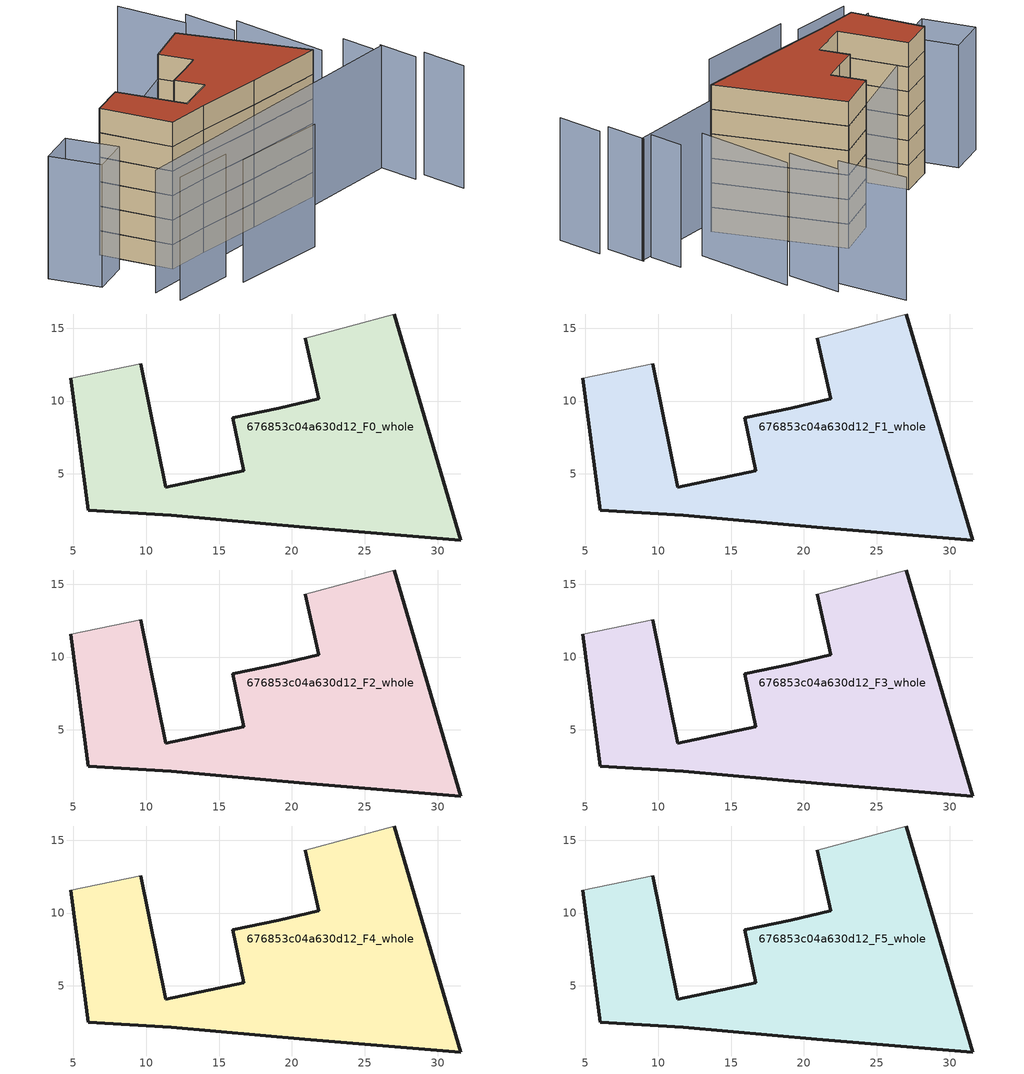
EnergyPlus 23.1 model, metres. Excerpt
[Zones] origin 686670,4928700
676853c04a630d12_F0_whole
 floor ground (EU_floor_Construction): 31.58,0.46 27.01,15.97 20.93,14.29 21.85,10.15 19.08,9.49 15.93,8.86 16.7,5.21 11.33,4.08 9.62,12.56 4.83,11.56 6.02,2.49 11.71,2.17 20.89,1.34 z0
 wall outside (EU_wall_Construction): 27.01,15.97 31.58,0.46 20.89,1.34 11.71,2.17 6.02,2.49 4.83,11.56 / 9.62,12.56 11.33,4.08 16.7,5.21 15.93,8.86 19.08,9.49 21.85,10.15 20.93,14.29 z0:3
 wall adiabatic (EU_wall_Construction): 20.93,14.29 27.01,15.97 / 4.83,11.56 9.62,12.56 z0:3
676853c04a630d12_F1_whole
 floor to 676853c04a630d12_F0_whole (EU_floor_Construction): 31.58,0.46 27.01,15.97 20.92,14.29 21.85,10.15 19.08,9.49 15.93,8.86 16.7,5.21 11.33,4.08 9.62,12.56 4.83,11.56 6.02,2.49 11.71,2.17 20.89,1.34 z3
 wall outside (EU_wall_Construction): 27.01,15.97 31.58,0.46 20.89,1.34 11.71,2.17 6.02,2.49 4.83,11.56 / 9.62,12.56 11.33,4.08 16.7,5.21 15.93,8.86 19.08,9.49 21.85,10.15 20.93,14.29 z3:6
 wall adiabatic (EU_wall_Construction): 20.93,14.29 27.01,15.97 / 4.83,11.56 9.62,12.56 z3:6
676853c04a630d12_F2_whole
 floor to 676853c04a630d12_F1_whole (EU_floor_Construction): 31.58,0.46 27.01,15.97 20.92,14.29 21.85,10.15 19.08,9.49 15.93,8.86 16.7,5.21 11.33,4.08 9.62,12.56 4.83,11.56 6.02,2.49 11.71,2.17 20.89,1.34 z6
 wall outside (EU_wall_Construction): 27.01,15.97 31.58,0.46 20.89,1.34 11.71,2.17 6.02,2.49 4.83,11.56 / 9.62,12.56 11.33,4.08 16.7,5.21 15.93,8.86 19.08,9.49 21.85,10.15 20.93,14.29 z6:9
 wall adiabatic (EU_wall_Construction): 20.93,14.29 27.01,15.97 / 4.83,11.56 9.62,12.56 z6:9
676853c04a630d12_F3_whole
 floor to 676853c04a630d12_F2_whole (EU_floor_Construction): 31.58,0.46 27.01,15.97 20.92,14.29 21.85,10.15 19.08,9.49 15.93,8.86 16.7,5.21 11.33,4.08 9.62,12.56 4.83,11.56 6.02,2.49 11.71,2.17 20.89,1.34 z9
 wall outside (EU_wall_Construction): 27.01,15.97 31.58,0.46 20.89,1.34 11.71,2.17 6.02,2.49 4.83,11.56 / 9.62,12.56 11.33,4.08 16.7,5.21 15.93,8.86 19.08,9.49 21.85,10.15 20.93,14.29 z9:12
 wall adiabatic (EU_wall_Construction): 20.93,14.29 27.01,15.97 / 4.83,11.56 9.62,12.56 z9:12
676853c04a630d12_F4_whole
 floor to 676853c04a630d12_F3_whole (EU_floor_Construction): 31.58,0.46 27.01,15.97 20.92,14.29 21.85,10.15 19.08,9.49 15.93,8.86 16.7,5.21 11.33,4.08 9.62,12.56 4.83,11.56 6.02,2.49 11.71,2.17 20.89,1.34 z12
 wall outside (EU_wall_Construction): 27.01,15.97 31.58,0.46 20.89,1.34 11.71,2.17 6.02,2.49 4.83,11.56 / 9.62,12.56 11.33,4.08 16.7,5.21 15.93,8.86 19.08,9.49 21.85,10.15 20.93,14.29 z12:15
 wall adiabatic (EU_wall_Construction): 20.93,14.29 27.01,15.97 / 4.83,11.56 9.62,12.56 z12:15
676853c04a630d12_F5_whole
 floor to 676853c04a630d12_F4_whole (EU_floor_Construction): 31.58,0.46 27.01,15.97 20.92,14.29 21.85,10.15 19.08,9.49 15.93,8.86 16.7,5.21 11.33,4.08 9.62,12.56 4.83,11.56 6.02,2.49 11.71,2.17 20.89,1.34 z15
 wall outside (EU_wall_Construction): 27.01,15.97 31.58,0.46 20.89,1.34 11.71,2.17 6.02,2.49 4.83,11.56 / 9.62,12.56 11.33,4.08 16.7,5.21 15.93,8.86 19.08,9.49 21.85,10.15 20.93,14.29 z15:18
 wall adiabatic (EU_wall_Construction): 20.93,14.29 27.01,15.97 / 4.83,11.56 9.62,12.56 z15:18
 roof outside (EU_roof_Construction): 27.01,15.97 31.58,0.46 20.89,1.34 11.71,2.17 6.02,2.49 4.83,11.56 9.62,12.56 11.33,4.08 16.7,5.21 15.93,8.86 19.08,9.49 21.85,10.15 20.93,14.29 z18
shading: 7.34,-6.12 20.09,-7.31 / -0.64,-2.89 7.57,-3.63 / -0.48,0.52 42.57,-1.47 / 42.85,-12.32 43.54,-6.59 / 41.91,-6.5 42.52,-1.34 / 41.18,-1.18 41.69,3.1 / 37.73,3.36 39.25,15.77 / 36.97,14.59 37.64,21.55 / 35.66,20.23 35.4,29.19 / 27.01,15.97 5.29,9.92 / 1.36,13.87 2.78,7.57 / 2.78,7.57 -2.45,6.39 / -2.45,6.39 -3.87,12.69 / -3.87,12.69 1.36,13.87 z0:15
[Building]
EU S2 Campaign: North Axis=0; Terrain=City; Solar Distribution=FullExterior
[Site:Location]
Bologna: Latitude=44.5; Longitude=11.25; Time Zone=1; Elevation=37
[SizingPeriod:WeatherFileDays]
AnnualSizingPeriod: Begin Month=1; Begin Day of Month=1; End Month=12; End Day of Month=31; Day of Week for Start Day=Monday; Use Weather File Daylight Saving Period=No; Use Weather File Rain and Snow Indicators=No
[MATERIAL]
EU_InternalMass_Material: Roughness=MediumRough; Thickness=0.1; Conductivity=1; Density=1800; Specific Heat=900; Thermal Absorptance=0.9; Solar Absorptance=0.7; Visible Absorptance=0.7
[MATERIAL:NOMASS] Roughness=MediumRough; Thermal Absorptance=0.9; Solar Absorptance=0.7; Visible Absorptance=0.7
Name | Thermal Resistance
EU_wall_NoMass | 0.905828
EU_roof_NoMass | 0.37593
EU_floor_NoMass | 0.67114
[CONSTRUCTION]
EU_wall_Construction: EU_wall_NoMass
EU_roof_Construction: EU_roof_NoMass
EU_floor_Construction: EU_floor_NoMass
EU_InternalMass_Construction: EU_InternalMass_Material
[ZONE] Type=1; Multiplier=1; Ceiling Height=autocalculate; Floor Area=autocalculate; Part of Total Floor Area=Yes
Name | Volume
676853c04a630d12_F0_whole | 655.699
676853c04a630d12_F1_whole; 676853c04a630d12_F2_whole; 676853c04a630d12_F3_whole; 676853c04a630d12_F4_whole; 676853c04a630d12_F5_whole | 655.702
[INTERNALMASS] Construction=EU_InternalMass_Construction; Surface Area=218.567
Name | Zone or ZoneList
676853c04a630d12_F0_whole_EU_InternalMass | 676853c04a630d12_F0_whole
676853c04a630d12_F1_whole_EU_InternalMass | 676853c04a630d12_F1_whole
676853c04a630d12_F2_whole_EU_InternalMass | 676853c04a630d12_F2_whole
676853c04a630d12_F3_whole_EU_InternalMass | 676853c04a630d12_F3_whole
676853c04a630d12_F4_whole_EU_InternalMass | 676853c04a630d12_F4_whole
676853c04a630d12_F5_whole_EU_InternalMass | 676853c04a630d12_F5_whole
[OTHEREQUIPMENT] Fuel Type=Electricity; Design Level Calculation Method=Watts/Area; Power per Zone Floor Area=1; Fraction Latent=0; Fraction Radiant=0; Fraction Lost=0; Carbon Dioxide Generation Rate=0; EndUse Subcategory=EU_Step8_InternalGains
Name | Zone or ZoneList or Space or SpaceList | Schedule
EU_Step8_InternalGain_676853c04a630d12_F0_whole_f000 | 676853c04a630d12_F0_whole | EU_Step8_GainSchedule_676853c04a630d12_F0_whole_f000
EU_Step8_InternalGain_676853c04a630d12_F1_whole_f000 | 676853c04a630d12_F1_whole | EU_Step8_GainSchedule_676853c04a630d12_F1_whole_f000
EU_Step8_InternalGain_676853c04a630d12_F2_whole_f000 | 676853c04a630d12_F2_whole | EU_Step8_GainSchedule_676853c04a630d12_F2_whole_f000
EU_Step8_InternalGain_676853c04a630d12_F3_whole_f000 | 676853c04a630d12_F3_whole | EU_Step8_GainSchedule_676853c04a630d12_F3_whole_f000
EU_Step8_InternalGain_676853c04a630d12_F4_whole_f000 | 676853c04a630d12_F4_whole | EU_Step8_GainSchedule_676853c04a630d12_F4_whole_f000
EU_Step8_InternalGain_676853c04a630d12_F5_whole_f000 | 676853c04a630d12_F5_whole | EU_Step8_GainSchedule_676853c04a630d12_F5_whole_f000
[ZONEVENTILATION:DESIGNFLOWRATE] Schedule=EU_AlwaysOn; Design Flow Rate Calculation Method=AirChanges/Hour; Air Changes per Hour=0.73129; Ventilation Type=Natural; Fan Pressure Rise=0; Fan Total Efficiency=1; Constant Term Coefficient=1; Temperature Term Coefficient=0; Velocity Term Coefficient=0; Velocity Squared Term Coefficient=0; Minimum Indoor Temperature=-100; Maximum Indoor Temperature=100; Delta Temperature=-100; Minimum Outdoor Temperature=-100; Maximum Outdoor Temperature=100; Maximum Wind Speed=40
Name | Zone or ZoneList or Space or SpaceList
EU_ConstantAir_676853c04a630d12_F0_whole | 676853c04a630d12_F0_whole
EU_ConstantAir_676853c04a630d12_F1_whole | 676853c04a630d12_F1_whole
EU_ConstantAir_676853c04a630d12_F2_whole | 676853c04a630d12_F2_whole
EU_ConstantAir_676853c04a630d12_F3_whole | 676853c04a630d12_F3_whole
EU_ConstantAir_676853c04a630d12_F4_whole | 676853c04a630d12_F4_whole
EU_ConstantAir_676853c04a630d12_F5_whole | 676853c04a630d12_F5_whole
[HVACTEMPLATE:THERMOSTAT] Constant Heating Setpoint=20; Constant Cooling Setpoint=50
EU_HeatOnly_676853c04a630d12_F0_whole; EU_HeatOnly_676853c04a630d12_F1_whole; EU_HeatOnly_676853c04a630d12_F2_whole; EU_HeatOnly_676853c04a630d12_F3_whole; EU_HeatOnly_676853c04a630d12_F4_whole; EU_HeatOnly_676853c04a630d12_F5_whole
[HVACTEMPLATE:ZONE:IDEALLOADSAIRSYSTEM] System Availability Schedule=EU_AlwaysOn; Maximum Heating Supply Air Temperature=50; Minimum Cooling Supply Air Temperature=13; Maximum Heating Supply Air Humidity Ratio=0.0156; Minimum Cooling Supply Air Humidity Ratio=0.0077; Heating Limit=NoLimit; Cooling Limit=NoLimit; Heating Availability Schedule=EU_AlwaysOn; Cooling Availability Schedule=EU_CoolingOff; Dehumidification Control Type=ConstantSensibleHeatRatio; Cooling Sensible Heat Ratio=0.7; Dehumidification Setpoint=60; Humidification Control Type=None; Humidification Setpoint=30; Outdoor Air Method=None; Outdoor Air Flow Rate per Person=0.00944; Outdoor Air Flow Rate per Zone Floor Area=0; Outdoor Air Flow Rate per Zone=0; Demand Controlled Ventilation Type=None; Outdoor Air Economizer Type=NoEconomizer; Heat Recovery Type=None; Sensible Heat Recovery Effectiveness=0.7; Latent Heat Recovery Effectiveness=0.65
Name | Template Thermostat
676853c04a630d12_F0_whole | EU_HeatOnly_676853c04a630d12_F0_whole
676853c04a630d12_F1_whole | EU_HeatOnly_676853c04a630d12_F1_whole
676853c04a630d12_F2_whole | EU_HeatOnly_676853c04a630d12_F2_whole
676853c04a630d12_F3_whole | EU_HeatOnly_676853c04a630d12_F3_whole
676853c04a630d12_F4_whole | EU_HeatOnly_676853c04a630d12_F4_whole
676853c04a630d12_F5_whole | EU_HeatOnly_676853c04a630d12_F5_whole
[SIZING:ZONE] Zone Cooling Design Supply Air Temperature Input Method=SupplyAirTemperature; Zone Cooling Design Supply Air Temperature=13; Zone Heating Design Supply Air Temperature Input Method=SupplyAirTemperature; Zone Heating Design Supply Air Temperature=50; Zone Cooling Design Supply Air Humidity Ratio=0.008; Zone Heating Design Supply Air Humidity Ratio=0.008; Cooling Design Air Flow Method=DesignDay; Cooling Design Air Flow Rate=0; Cooling Minimum Air Flow per Zone Floor Area=0.000762; Cooling Minimum Air Flow=0; Cooling Minimum Air Flow Fraction=0.2; Heating Design Air Flow Method=DesignDay; Heating Design Air Flow Rate=0; Heating Maximum Air Flow per Zone Floor Area=0.002032; Heating Maximum Air Flow=0.141576; Heating Maximum Air Flow Fraction=0.3; Account for Dedicated Outdoor Air System=No; Dedicated Outdoor Air System Control Strategy=NeutralSupplyAir; Dedicated Outdoor Air Low Setpoint Temperature for Design=autosize; Dedicated Outdoor Air High Setpoint Temperature for Design=autosize; Zone Load Sizing Method=Sensible Load Only No Latent Load; Zone Latent Cooling Design Supply Air Humidity Ratio Input Method=HumidityRatioDifference; Zone Cooling Design Supply Air Humidity Ratio Difference=0.005; Zone Latent Heating Design Supply Air Humidity Ratio Input Method=HumidityRatioDifference; Zone Humidification Design Supply Air Humidity Ratio Difference=0.005
676853c04a630d12_F0_whole; 676853c04a630d12_F1_whole; 676853c04a630d12_F2_whole; 676853c04a630d12_F3_whole; 676853c04a630d12_F4_whole; 676853c04a630d12_F5_whole
[SCHEDULE:CONSTANT]
Name | Hourly Value
EU_AlwaysOn | 1
EU_CoolingOff | 0
[SCHEDULE:FILE] Column Number=1; Rows to Skip at Top=0; Number of Hours of Data=8760; Column Separator=Comma; Interpolate to Timestep=No; Minutes per Item=60; Adjust Schedule for Daylight Savings=Yes
Name | File
EU_Step8_GainSchedule_676853c04a630d12_F0_whole_f000 | ../../schedules/676853c04a630d12/676853c04a630d12_F0_whole_f000_gain.csv
EU_Step8_GainSchedule_676853c04a630d12_F1_whole_f000 | ../../schedules/676853c04a630d12/676853c04a630d12_F1_whole_f000_gain.csv
EU_Step8_GainSchedule_676853c04a630d12_F2_whole_f000 | ../../schedules/676853c04a630d12/676853c04a630d12_F2_whole_f000_gain.csv
EU_Step8_GainSchedule_676853c04a630d12_F3_whole_f000 | ../../schedules/676853c04a630d12/676853c04a630d12_F3_whole_f000_gain.csv
EU_Step8_GainSchedule_676853c04a630d12_F4_whole_f000 | ../../schedules/676853c04a630d12/676853c04a630d12_F4_whole_f000_gain.csv
EU_Step8_GainSchedule_676853c04a630d12_F5_whole_f000 | ../../schedules/676853c04a630d12/676853c04a630d12_F5_whole_f000_gain.csv
